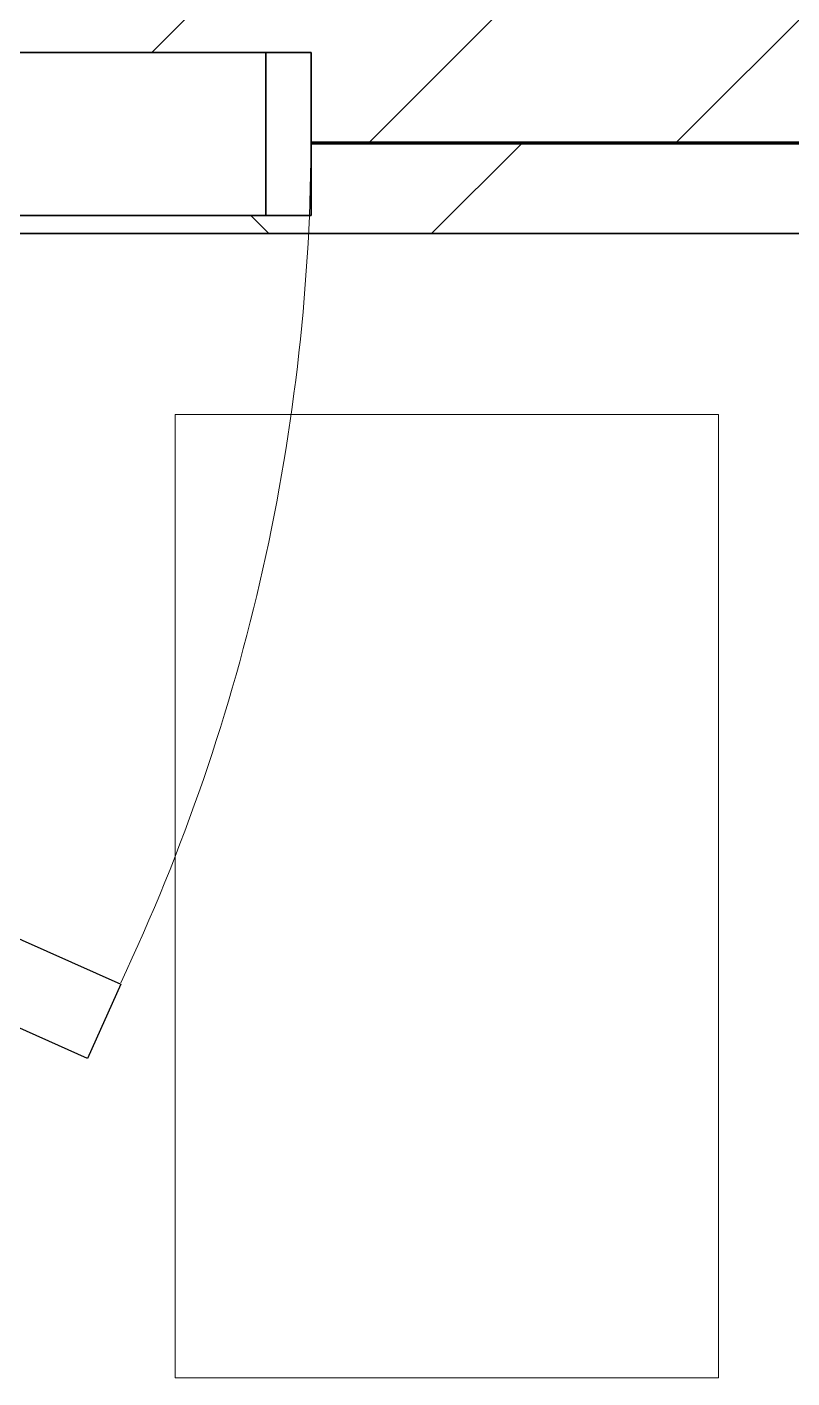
# Model space of a CAD drawing. Header units: millimetres. Extents: x -794326 to -715748, y -17796 to 22353.
# Drawn here: x -779339 to -778917, y 7262 to 8008 of the extents above; entities that cross this region are included whole.
import ezdxf

# ---------------------------------------------------------------- set-up
doc = ezdxf.new("R2010")
doc.units = ezdxf.units.MM
for name, color, linetype, lineweight in [('A-DOOR', 3, 'Continuous', 70), ('A-DOOR-E', 2, 'Continuous', 25), ('A-DOOR-OPNG', 2, 'Continuous', 9), ('A-GLAZ-CURT', 2, 'Continuous', 9), ('A-WALL', 5, 'Continuous', 35), ('A-WALL-FNSH', 2, 'Continuous', 35), ('A-WALL-PATT', 1, 'Continuous', 35)]:
    doc.layers.add(name, color=color, linetype=linetype, lineweight=lineweight)

# ---------------------------------------------------------------- blocks, each defined once
blk = doc.blocks.new('DPA_AC-SG-PI - A2_1200x2000 mm-12150596-4282-01 ENLARGED LOWER PLATFORM LEVEL - REFLECTED CEILING PLAN - SHEET 3')
at = {"layer": 'A-DOOR', "lineweight": 35}
for p, q in [((575, 75), (575, -15)), ((600, 75), (575, 75)), ((600, -15), (600, 75)), ((575, -15), (600, -15))]:
    blk.add_line(p, q, dxfattribs=at)
at = {"layer": 'A-DOOR-E'}
for p, q in [((-600, 75), (600, 75)), ((575, 75), (-575, 75)), ((575, 75), (575, -15)), ((600, -15), (600, 75)), ((-556.64, 29.95), (494.88, -439.85)), ((476.52, -480.94), (-575, -11.13)), ((-456.03, -15), (575, -15)), ((600, -15), (-456.03, -15)), ((494.88, -439.85), (476.52, -480.94))]:
    blk.add_line(p, q, dxfattribs=at)
at = {"layer": 'A-DOOR-OPNG'}
blk.add_arc((-500, 30.2), 1100, 334.74419, 0, dxfattribs=at)
blk = doc.blocks.new('DPA_CP_Metal Ceiling Panel - Vertical Panel with Gap-10984940-4282-01 ENLARGED LOWER PLATFORM LEVEL - REFLECTED CEILING PLAN - SHEET 3')
at = {"layer": 'A-GLAZ-CURT'}
for p, q in [((-775657.37, 7794.02), (-775657.37, 7261.52)), ((-775357.37, 7794.02), (-775657.37, 7794.02)), ((-775357.37, 7794.02), (-775657.37, 7794.02)), ((-775657.37, 7794.02), (-775657.37, 7261.52)), ((-775657.37, 7261.52), (-775657.37, 7794.02)), ((-775657.37, 7794.02), (-775357.37, 7794.02)), ((-775357.37, 7794.02), (-775357.37, 7261.52)), ((-775357.37, 7261.52), (-775357.37, 7794.02)), ((-775357.37, 7794.02), (-775357.37, 7261.52)), ((-775357.37, 7261.52), (-775657.37, 7261.52)), ((-775657.37, 7261.52), (-775357.37, 7261.52)), ((-775357.37, 7261.52), (-775657.37, 7261.52))]:
    blk.add_line(p, q, dxfattribs=at)
blk = doc.blocks.new('PPLS-PP19_Custom Tile Pattern - Custom Tile Pattern-V68-4282-01 ENLARGED LOWER PLATFORM LEVEL - REFLECTED CEILING PLAN - SHEET 3')
at = {"layer": 'A-GLAZ-CURT'}
for p, q in [((-300, 0), (300, 0)), ((300, 0), (-300, 0)), ((195.99, 0), (197.58, 0)), ((197.58, 0), (195.99, 0)), ((198.07, 0), (213.31, 0)), ((213.31, 0), (198.07, 0)), ((230.06, 0), (300, 0)), ((-300, -50), (300, -50)), ((300, -50), (-300, -50))]:
    blk.add_line(p, q, dxfattribs=at)
for points, knots in [([(-72.25, 0), (-68.63, 0), (-60.64, 0), (-54.4, 0), (-48.53, 0), (-30.79, 0), (-18.03, 0), (8.61, 0), (15.02, 0), (22.91, 0), (31, 0), (39.04, 0), (51.19, 0), (58.74, 0), (61.34, 0), (61.45, 0)], [-4234.633075, -4234.633075, -4234.633075, -4234.633075, -4008.285538, -3689.699207, -3546.54457, -3315.260113, -2864.387349, -2439.246196, -2084.094819, -1956.422387, -1818.904206, -1645.594513, -1443.202566, -1228.752106, -1120.932285, -1120.932285, -1120.932285, -1120.932285]), ([(76.63, 0), (74.8, 0), (67.65, 0), (53.52, 0), (37, 0), (24.07, 0), (12.82, 0), (-2.9, 0), (-20.62, 0), (-32.81, 0), (-44.85, 0), (-51.43, 0), (-51.79, 0)], [-3095.572228, -3095.572228, -3095.572228, -3095.572228, -2950.589685, -2634.532728, -2313.748533, -2106.613311, -1925.670641, -1617.263037, -1290.787923, -1039.307308, -819.71621, -644.910881, -644.910881, -644.910881, -644.910881]), ([(70.61, 0), (66.16, 0), (55.8, 0), (39.61, 0), (24.74, 0), (2.64, 0), (-17.84, 0), (-30.57, 0), (-31.82, 0), (-32, 0)], [-4647.237329, -4647.237329, -4647.237329, -4647.237329, -4326.416877, -4098.545751, -3766.694881, -3333.063701, -2994.501669, -2698.150104, -2614.070998, -2614.070998, -2614.070998, -2614.070998]), ([(-30.52, 0), (-27.11, 0), (-17.83, 0), (5.99, 0), (22.06, 0), (37.44, 0), (45.92, 0), (57.76, 0), (64.47, 0), (72.74, 0), (75.22, 0), (76.03, 0), (76.21, 0)], [-2323.618664, -2323.618664, -2323.618664, -2323.618664, -2142.497158, -1716.209403, -1206.526904, -1089.329421, -901.315459, -753.071572, -495.328968, -421.953223, -334.951786, -290.452333, -290.452333, -290.452333, -290.452333]), ([(-15.19, 0), (-13.07, 0), (7.48, 0), (35.79, 0), (55.45, 0), (62.36, 0)], [-461.142613, -461.142613, -461.142613, -461.142613, -429.606584, -390.253598, -369.166332, -369.166332, -369.166332, -369.166332]), ([(-5.53, 0), (-2.08, 0), (15.18, 0), (43.36, 0), (70.92, 0), (82.12, 0), (83.66, 0)], [-5537.507338, -5537.507338, -5537.507338, -5537.507338, -5340.621928, -4573.028122, -4094.177415, -3869.465285, -3869.465285, -3869.465285, -3869.465285]), ([(103.09, 0), (101.08, 0), (86.31, 0), (63.34, 0), (35.84, 0), (12, 0), (3.08, 0), (-1.67, 0), (-2.25, 0)], [-375.435014, -375.435014, -375.435014, -375.435014, -369.147452, -330.153101, -307.516438, -285.83788, -246.234814, -234.646884, -234.646884, -234.646884, -234.646884]), ([(114.39, 0), (114.2, 0), (112.08, 0), (105.42, 0), (92.38, 0), (85.59, 0), (74.4, 0), (62.26, 0), (51.85, 0), (43.81, 0), (29.53, 0), (20.67, 0), (18.85, 0), (18.16, 0)], [-8148.58938, -8148.58938, -8148.58938, -8148.58938, -8105.191388, -7723.759874, -7531.75727, -7135.649961, -6924.452779, -6738.82075, -6548.303034, -6314.283804, -6135.05769, -5972.647715, -5832.674503, -5832.674503, -5832.674503, -5832.674503]), ([(27.44, 0), (27.9, 0), (29.54, 0), (38.07, 0), (53.39, 0), (71.67, 0), (84.83, 0), (86.01, 0), (92.51, 0), (94.33, 0)], [-5037.309798, -5037.309798, -5037.309798, -5037.309798, -4887.603822, -4705.298446, -4353.683244, -3960.84581, -3759.045785, -3336.541051, -2783.776468, -2783.776468, -2783.776468, -2783.776468]), ([(27.89, 0), (29.09, 0), (33.4, 0), (46.59, 0), (56.9, 0), (61.77, 0)], [-147.777612, -147.777612, -147.777612, -147.777612, -135.792042, -118.513713, -103.843727, -103.843727, -103.843727, -103.843727]), ([(53.18, 0), (53.06, 0), (52.22, 0), (44.99, 0), (36.46, 0), (30.82, 0)], [-622.740158, -622.740158, -622.740158, -622.740158, -566.066452, -360.610861, 0, 0, 0, 0]), ([(136.44, 0), (121.66, 0), (86.93, 0), (51.16, 0), (31.18, 0)], [-106.750556, -106.750556, -106.750556, -106.750556, -59.610984, 0, 0, 0, 0]), ([(130.25, 0), (122.83, 0), (104.29, 0), (76.86, 0), (57.82, 0), (46.51, 0), (41.18, 0), (36.02, 0), (35.54, 0), (35.54, 0)], [-439.039225, -439.039225, -439.039225, -439.039225, -401.860199, -357.622665, -341.267687, -334.000314, -326.15566, -319.318397, -317.489778, -317.489778, -317.489778, -317.489778]), ([(36.29, 0), (37.77, 0), (48.82, 0), (56.06, 0), (61.44, 0), (61.98, 0)], [-314.598523, -314.598523, -314.598523, -314.598523, -305.899624, -287.17622, -285.078974, -285.078974, -285.078974, -285.078974]), ([(61.47, 0), (61.47, 0), (61.21, 0), (54.61, 0), (53.71, 0), (53.56, 0)], [-1113.311073, -1113.311073, -1113.311073, -1113.311073, -1096.402191, -891.204116, -747.28819, -747.28819, -747.28819, -747.28819]), ([(62.35, 0), (71.47, 0), (96.45, 0), (119.77, 0), (128.14, 0), (129.98, 0)], [-284.604386, -284.604386, -284.604386, -284.604386, -249.500363, -194.761443, -174.380664, -174.380664, -174.380664, -174.380664]), ([(62.35, 0), (64.14, 0), (77.42, 0), (100.57, 0), (116.36, 0), (128.63, 0), (128.95, 0)], [-103.26122, -103.26122, -103.26122, -103.26122, -97.899267, -63.759246, -39.050993, -35.895543, -35.895543, -35.895543, -35.895543]), ([(62.76, 0), (70.11, 0), (95.6, 0), (120.63, 0), (138.28, 0), (138.53, 0)], [-368.75101, -368.75101, -368.75101, -368.75101, -346.313304, -291.370682, -290.5735, -290.5735, -290.5735, -290.5735]), ([(76.22, 0), (75.58, 0), (73.64, 0), (71.05, 0), (70.61, 0)], [-193.634889, -193.634889, -193.634889, -193.634889, -31.537676, 0, 0, 0, 0]), ([(94.4, 0), (94.4, 0), (94.64, 0), (99.11, 0), (108.97, 0), (120.79, 0), (139.94, 0), (163.31, 0), (185.23, 0), (193.62, 0), (194.69, 0), (194.79, 0)], [-2348.345796, -2348.345796, -2348.345796, -2348.345796, -2310.419338, -2233.599744, -2052.234781, -1843.028543, -1530.39897, -1095.004608, -529.74427, -295.064701, -265.121568, -265.121568, -265.121568, -265.121568]), ([(129.02, 0), (129.02, 0), (124.41, 0), (122.35, 0), (114.96, 0), (108.04, 0), (103.09, 0)], [-35.386604, -35.386604, -35.386604, -35.386604, -31.430235, -22.807238, -15.488593, 0, 0, 0, 0]), ([(157.9, 0), (156.77, 0), (151.67, 0), (143.29, 0), (134.04, 0), (126.24, 0), (118.6, 0), (114.23, 0), (111.98, 0), (105.66, 0), (105.23, 0), (105.23, 0)], [-10292.955006, -10292.955006, -10292.955006, -10292.955006, -10098.273015, -9847.788484, -9677.714971, -9567.007022, -9453.21225, -9220.200448, -9012.77275, -8966.157302, -8929.495943, -8929.495943, -8929.495943, -8929.495943]), ([(105.26, 0), (105.52, 0), (111.01, 0), (112.65, 0), (113.59, 0)], [-8920.561005, -8920.561005, -8920.561005, -8920.561005, -8814.835624, -8577.462505, -8577.462505, -8577.462505, -8577.462505]), ([(168.37, 0), (167.68, 0), (162.47, 0), (151.19, 0), (134.52, 0), (130.85, 0)], [-543.375029, -543.375029, -543.375029, -543.375029, -530.793311, -458.593899, -440.056607, -440.056607, -440.056607, -440.056607]), ([(137.1, 0), (136, 0), (134.23, 0), (131.66, 0), (131.34, 0)], [-670.405967, -670.405967, -670.405967, -670.405967, -651.020627, -648.158091, -648.158091, -648.158091, -648.158091]), ([(131.35, 0), (132.86, 0), (139.96, 0), (152.67, 0), (161.24, 0), (162.19, 0), (162.75, 0)], [-625.910216, -625.910216, -625.910216, -625.910216, -618.981161, -602.094757, -592.980799, -581.414464, -581.414464, -581.414464, -581.414464]), ([(193.8, 0), (193.33, 0), (190.11, 0), (183.13, 0), (171, 0), (161.95, 0), (161.28, 0), (158.35, 0), (157.85, 0), (157.77, 0)], [-11665.349007, -11665.349007, -11665.349007, -11665.349007, -11565.880756, -11105.624034, -10839.086983, -10768.332124, -10666.779182, -10580.760289, -10550.278881, -10550.278881, -10550.278881, -10550.278881]), ([(300, 0), (286.53, 0), (254.22, 0), (207.11, 0), (177.41, 0), (159.34, 0), (158.33, 0), (158.3, 0)], [-285.253232, -285.253232, -285.253232, -285.253232, -244.693688, -187.987675, -143.776725, -129.632772, -123.352749, -123.352749, -123.352749, -123.352749]), ([(159.07, 0), (159.13, 0), (160.84, 0), (165.21, 0), (174.15, 0), (185.98, 0), (208.82, 0), (219.42, 0), (230.06, 0)], [-115.643202, -115.643202, -115.643202, -115.643202, -114.681583, -87.660824, -65.295536, -41.623857, -24.459831, 0, 0, 0, 0]), ([(162.75, 0), (165.4, 0), (170.91, 0), (172.61, 0), (172.61, 0)], [-111.264224, -111.264224, -111.264224, -111.264224, -56.742688, -19.085662, -19.085662, -19.085662, -19.085662]), ([(198.1, 0), (190.6, 0), (181.71, 0), (174.27, 0), (169.67, 0), (168.99, 0)], [-8622.699494, -8622.699494, -8622.699494, -8622.699494, -8253.978395, -8152.463617, -8069.855175, -8069.855175, -8069.855175, -8069.855175]), ([(198.11, 0), (194.61, 0), (184.94, 0), (175.3, 0), (169.49, 0)], [-175.615296, -175.615296, -175.615296, -175.615296, -162.427601, -142.916156, -142.916156, -142.916156, -142.916156]), ([(171.51, 0), (176.48, 0), (193.23, 0), (201.73, 0), (208.81, 0), (213.9, 0), (241.96, 0), (266.73, 0), (281.71, 0), (291.71, 0), (296.52, 0), (297.86, 0), (298.09, 0)], [-7971.819559, -7971.819559, -7971.819559, -7971.819559, -7784.112253, -7606.717214, -7289.299508, -7042.621073, -6582.165592, -6068.460911, -5766.029927, -5566.724884, -5280.360606, -5199.253518, -5199.253518, -5199.253518, -5199.253518]), ([(172.07, 0), (177.66, 0), (187.87, 0), (201.08, 0), (207.47, 0), (213.96, 0), (215.11, 0)], [-255.364076, -255.364076, -255.364076, -255.364076, -237.955587, -223.92608, -215.862851, -208.75215, -208.75215, -208.75215, -208.75215]), ([(215.22, 0), (214.62, 0), (210.55, 0), (206.09, 0), (200.49, 0), (198.19, 0)], [-203.825446, -203.825446, -203.825446, -203.825446, -198.527383, -184.406837, -175.713466, -175.713466, -175.713466, -175.713466]), ([(247.1, 0), (246.76, 0), (245.04, 0), (238.34, 0), (226.56, 0), (221.1, 0), (208.3, 0), (200.23, 0), (198.38, 0)], [-9649.085549, -9649.085549, -9649.085549, -9649.085549, -9581.591397, -9406.094246, -9221.510254, -9016.44624, -8717.832359, -8627.230601, -8627.230601, -8627.230601, -8627.230601]), ([(300, 0), (288.22, 0), (262, 0), (230.43, 0), (219.94, 0), (219.02, 0)], [-12528.858583, -12528.858583, -12528.858583, -12528.858583, -11905.454923, -11162.864862, -10856.732305, -10856.732305, -10856.732305, -10856.732305]), ([(219.9, 0), (220.86, 0), (227.84, 0), (242.06, 0), (246.54, 0), (246.96, 0)], [-10670.940496, -10670.940496, -10670.940496, -10670.940496, -10511.382485, -9925.173265, -9834.877357, -9834.877357, -9834.877357, -9834.877357]), ([(284.76, 0), (284.76, 0), (285.09, 0), (287.47, 0), (293.59, 0), (297.76, 0), (300, 0)], [-4110.630118, -4110.630118, -4110.630118, -4110.630118, -4053.389046, -3959.664717, -3862.421465, -3746.95702, -3746.95702, -3746.95702, -3746.95702]), ([(297.38, 0), (295.84, 0), (291.62, 0), (285.38, 0), (284.87, 0)], [-4803.172655, -4803.172655, -4803.172655, -4803.172655, -4358.271401, -4143.037883, -4143.037883, -4143.037883, -4143.037883])]:
    blk.add_open_spline(points, degree=3, knots=knots, dxfattribs=at)
for points in [[(80.35, 0), (79.57, 0), (78.27, 0), (76.63, 0)], [(84.06, 0), (83.48, 0), (82.41, 0), (81.72, 0)], [(128.58, 0), (128.75, 0), (129.12, 0), (129.74, 0)], [(130.25, 0), (132.11, 0), (133.52, 0), (134.6, 0)], [(168.74, 0), (168.74, 0), (169.81, 0), (171.51, 0)], [(195.11, 0), (194.91, 0), (194.44, 0), (193.8, 0)]]:
    blk.add_open_spline(points, degree=3, dxfattribs=at)
blk = doc.blocks.new('PPLS-PP19_Custom Tile Pattern - Custom Tile Pattern-V69-4282-01 ENLARGED LOWER PLATFORM LEVEL - REFLECTED CEILING PLAN - SHEET 3')
at = {"layer": 'A-GLAZ-CURT'}
for p, q in [((-300, 0), (300, 0)), ((300, 0), (-300, 0)), ((-293.07, 0), (-275.75, 0)), ((-275.75, 0), (-293.07, 0)), ((-222.32, 0), (-205, 0)), ((-205, 0), (-222.32, 0))]:
    blk.add_line(p, q, dxfattribs=at)
at = {"layer": 'A-GLAZ-CURT', "flags": 128}
for points in [[(-300, 0), (-291.56, 0), (-283.3, 0), (-275.2, 0), (-267.26, 0)], [(-140.03, 0), (-145.5, 0), (-150.63, 0), (-155.53, 0), (-160.27, 0), (-164.95, 0), (-169.65, 0), (-174.47, 0), (-179.49, 0), (-184.81, 0), (-190.44, 0), (-196.37, 0), (-202.58, 0), (-209.04, 0), (-215.73, 0), (-222.63, 0), (-229.72, 0), (-236.97, 0), (-244.39, 0), (-251.96, 0), (-259.67, 0), (-267.51, 0), (-275.48, 0), (-283.55, 0), (-291.73, 0), (-300, 0)], [(-266.13, 0), (-259.45, 0), (-251.77, 0), (-244.2, 0), (-236.74, 0), (-229.36, 0), (-222.06, 0), (-214.83, 0), (-207.71, 0), (-200.76, 0), (-194.02, 0), (-187.54, 0), (-181.38, 0), (-175.58, 0), (-170.25, 0), (-165.64, 0), (-162.01, 0), (-159.53, 0), (-157.46, 0), (-154.52, 0), (-149.42, 0), (-141.84, 0), (-132.81, 0), (-126.08, 0)]]:
    blk.add_lwpolyline(points, dxfattribs=at)
at = {"layer": 'A-GLAZ-CURT'}
for points, knots in [([(-300, 0), (-284.65, 0), (-236.57, 0), (-179.32, 0), (-143.3, 0), (-130.76, 0)], [-5323.127839, -5323.127839, -5323.127839, -5323.127839, -4502.809032, -2700.551212, -1330.78196, -1330.78196, -1330.78196, -1330.78196]), ([(-199.15, 0), (-204.06, 0), (-229.61, 0), (-262.56, 0), (-294.48, 0), (-300, 0)], [-15473.903569, -15473.903569, -15473.903569, -15473.903569, -15131.813646, -13729.592194, -13439.944408, -13439.944408, -13439.944408, -13439.944408]), ([(-137.88, 0), (-140.56, 0), (-147.66, 0), (-147.69, 0), (-158.72, 0), (-174.02, 0), (-185.59, 0), (-209.77, 0), (-232.01, 0), (-255.22, 0), (-262.59, 0), (-264.9, 0), (-265.4, 0)], [-3187.727384, -3187.727384, -3187.727384, -3187.727384, -2919.378265, -2477.344047, -2237.412286, -2029.680487, -1755.085331, -1400.429864, -858.079193, -543.655514, -208.940337, 0, 0, 0, 0]), ([(-258.6, 0), (-257.91, 0), (-254.26, 0), (-241.25, 0), (-225.99, 0), (-213.1, 0), (-204.57, 0), (-199.88, 0), (-198.26, 0)], [-5722.54675, -5722.54675, -5722.54675, -5722.54675, -5657.471696, -5413.335975, -5017.494783, -4832.723979, -4666.091899, -4575.999554, -4575.999554, -4575.999554, -4575.999554]), ([(-133.82, 0), (-135.51, 0), (-137.8, 0), (-149.31, 0), (-162.01, 0), (-177.91, 0), (-199.46, 0), (-216.65, 0), (-231.26, 0), (-233.46, 0), (-234, 0)], [-2731.647847, -2731.647847, -2731.647847, -2731.647847, -2418.507304, -2308.929706, -2113.765672, -1763.376603, -1422.553702, -978.033455, -846.069444, -682.911962, -682.911962, -682.911962, -682.911962]), ([(-233.49, 0), (-233.44, 0), (-232.38, 0), (-230.74, 0), (-225.3, 0), (-223.63, 0)], [-455.274641, -455.274641, -455.274641, -455.274641, -440.605512, -119.536984, 0, 0, 0, 0]), ([(-223.63, 0), (-219.39, 0), (-210.42, 0), (-201.66, 0), (-198.26, 0)], [-5463.295695, -5463.295695, -5463.295695, -5463.295695, -5161.076232, -4971.895211, -4971.895211, -4971.895211, -4971.895211]), ([(-72.93, 0), (-75.51, 0), (-91.45, 0), (-130.49, 0), (-174.76, 0), (-198.26, 0)], [-19442.345229, -19442.345229, -19442.345229, -19442.345229, -18935.241197, -17136.203329, -15494.599736, -15494.599736, -15494.599736, -15494.599736]), ([(-197.96, 0), (-194, 0), (-184.17, 0), (-171.77, 0), (-158.7, 0), (-157.22, 0)], [-4570.356129, -4570.356129, -4570.356129, -4570.356129, -4349.945572, -4000.813434, -3840.635403, -3840.635403, -3840.635403, -3840.635403]), ([(-197.48, 0), (-193.56, 0), (-184.64, 0), (-169.02, 0), (-152.12, 0), (-138.64, 0), (-132.46, 0), (-131.12, 0)], [-4957.434982, -4957.434982, -4957.434982, -4957.434982, -4739.070012, -4465.409639, -4149.119819, -3839.893365, -3743.369272, -3743.369272, -3743.369272, -3743.369272]), ([(-152.35, 0), (-151.03, 0), (-147.71, 0), (-143.57, 0), (-138.62, 0)], [-3494.978217, -3494.978217, -3494.978217, -3494.978217, -3371.022232, -3227.460399, -3227.460399, -3227.460399, -3227.460399]), ([(-118.78, 0), (-121.86, 0), (-126.28, 0), (-136.96, 0), (-147.46, 0), (-150.03, 0), (-150.57, 0)], [-5938.474035, -5938.474035, -5938.474035, -5938.474035, -5700.061948, -5508.838257, -5298.784692, -5196.16478, -5196.16478, -5196.16478, -5196.16478]), ([(-150.34, 0), (-150.07, 0), (-147.75, 0), (-142.6, 0), (-127.26, 0), (-107.3, 0), (-90.42, 0), (-75.26, 0), (-68.41, 0), (-65.12, 0), (-63.63, 0)], [-4948.728362, -4948.728362, -4948.728362, -4948.728362, -4883.323924, -4440.880425, -4054.690705, -3793.097032, -3402.597032, -3144.956779, -3050.982048, -2969.237017, -2969.237017, -2969.237017, -2969.237017]), ([(-26.75, 0), (-27.82, 0), (-36.18, 0), (-53.55, 0), (-78.2, 0), (-110.94, 0), (-130.52, 0), (-147.74, 0), (-149.07, 0)], [-8718.362214, -8718.362214, -8718.362214, -8718.362214, -8532.293389, -8073.216054, -7508.296369, -7004.680444, -6449.282163, -6277.220794, -6277.220794, -6277.220794, -6277.220794]), ([(-148.23, 0), (-146.94, 0), (-140.15, 0), (-137.28, 0), (-133.93, 0), (-128.78, 0), (-126.5, 0)], [-6162.058746, -6162.058746, -6162.058746, -6162.058746, -6017.569127, -5560.701257, -5364.112219, -5231.017328, -5231.017328, -5231.017328, -5231.017328]), ([(-86.16, 0), (-91.37, 0), (-104.13, 0), (-122.65, 0), (-139.03, 0), (-146.11, 0), (-146.95, 0)], [-1681.3698, -1681.3698, -1681.3698, -1681.3698, -1374.161226, -945.742622, -741.901385, -489.130243, -489.130243, -489.130243, -489.130243]), ([(-146.69, 0), (-146.59, 0), (-145.49, 0), (-138.96, 0), (-133.64, 0), (-131.07, 0)], [-420.34245, -420.34245, -420.34245, -420.34245, -406.956646, -290.263673, -140.11415, -140.11415, -140.11415, -140.11415])]:
    blk.add_open_spline(points, degree=3, knots=knots, dxfattribs=at)

msp = doc.modelspace()

# ---------------------------------------------------------------- hatches: boundary and pattern name
at = {"layer": 'A-WALL-PATT', "lineweight": 9}
h = msp.add_hatch(dxfattribs=at)
h.set_pattern_fill('FP_2', color=256, style=0, pattern_type=2)
h.set_pattern_definition([(45, (0, 0), (-84.852814, 84.852814), [])])
h.paths.add_polyline_path([(-767597.37, 7944.02), (-767597.37, 8144.02), (-783082.37, 8144.02), (-783082.37, 7944.02), (-780382.37, 7944.02), (-780382.37, 7994.02), (-779182.37, 7994.02), (-779182.37, 7944.02), (-767847.32, 7944.02)])
h = msp.add_hatch(dxfattribs=at)
h.set_pattern_fill('FP_3', color=256, style=0, pattern_type=2)
h.set_pattern_definition([(45, (0, 0), (-212.13203, 212.13203), []), (135, (0, 0), (-212.13203, -212.13203), [])])
h.paths.add_polyline_path([(-774897.32, 7894.02), (-774897.32, 7944.02), (-779182.37, 7944.02), (-779182.37, 7904.02), (-780238.41, 7904.02), (-780216.03, 7894.02), (-775279.41, 7894.02)])
h.paths.add_polyline_path([(-780357.37, 7894.02), (-780326.34, 7894.02), (-780348.72, 7904.02), (-780382.37, 7904.02), (-780382.37, 7944.02), (-783032.37, 7944.02), (-783032.37, 7894.02), (-780382.37, 7894.02)])

# ---------------------------------------------------------------- linework, layer by layer
at = {"layer": 'A-WALL', "color": 7, "lineweight": 70}
msp.add_line((-774897.32, 7944.02), (-779182.37, 7944.02), dxfattribs=at)
at = {"layer": 'A-WALL-FNSH', "color": 250}
for p, q in [((-779182.37, 7944.02), (-774897.32, 7944.02)), ((-779182.37, 7894.02), (-780216.03, 7894.02)), ((-774897.32, 7894.02), (-779182.37, 7894.02))]:
    msp.add_line(p, q, dxfattribs=at)

# ---------------------------------------------------------------- block references
at = {"layer": 'A-DOOR-E'}
msp.add_blockref('DPA_AC-SG-PI - A2_1200x2000 mm-12150596-4282-01 ENLARGED LOWER PLATFORM LEVEL - REFLECTED CEILING PLAN - SHEET 3', (-779782.37, 7919.02), dxfattribs=at)
at = {"layer": 'A-GLAZ-CURT', "rotation": 180}
for name, p in [('PPLS-PP19_Custom Tile Pattern - Custom Tile Pattern-V68-4282-01 ENLARGED LOWER PLATFORM LEVEL - REFLECTED CEILING PLAN - SHEET 3', (-778882.37, 7894.02)), ('PPLS-PP19_Custom Tile Pattern - Custom Tile Pattern-V69-4282-01 ENLARGED LOWER PLATFORM LEVEL - REFLECTED CEILING PLAN - SHEET 3', (-779482.37, 7894.02))]:
    msp.add_blockref(name, p, dxfattribs=at)
at = {"layer": 'A-GLAZ-CURT'}
msp.add_blockref('DPA_CP_Metal Ceiling Panel - Vertical Panel with Gap-10984940-4282-01 ENLARGED LOWER PLATFORM LEVEL - REFLECTED CEILING PLAN - SHEET 3', (-3600, 0), dxfattribs=at)

doc.saveas('drawing.dxf')
